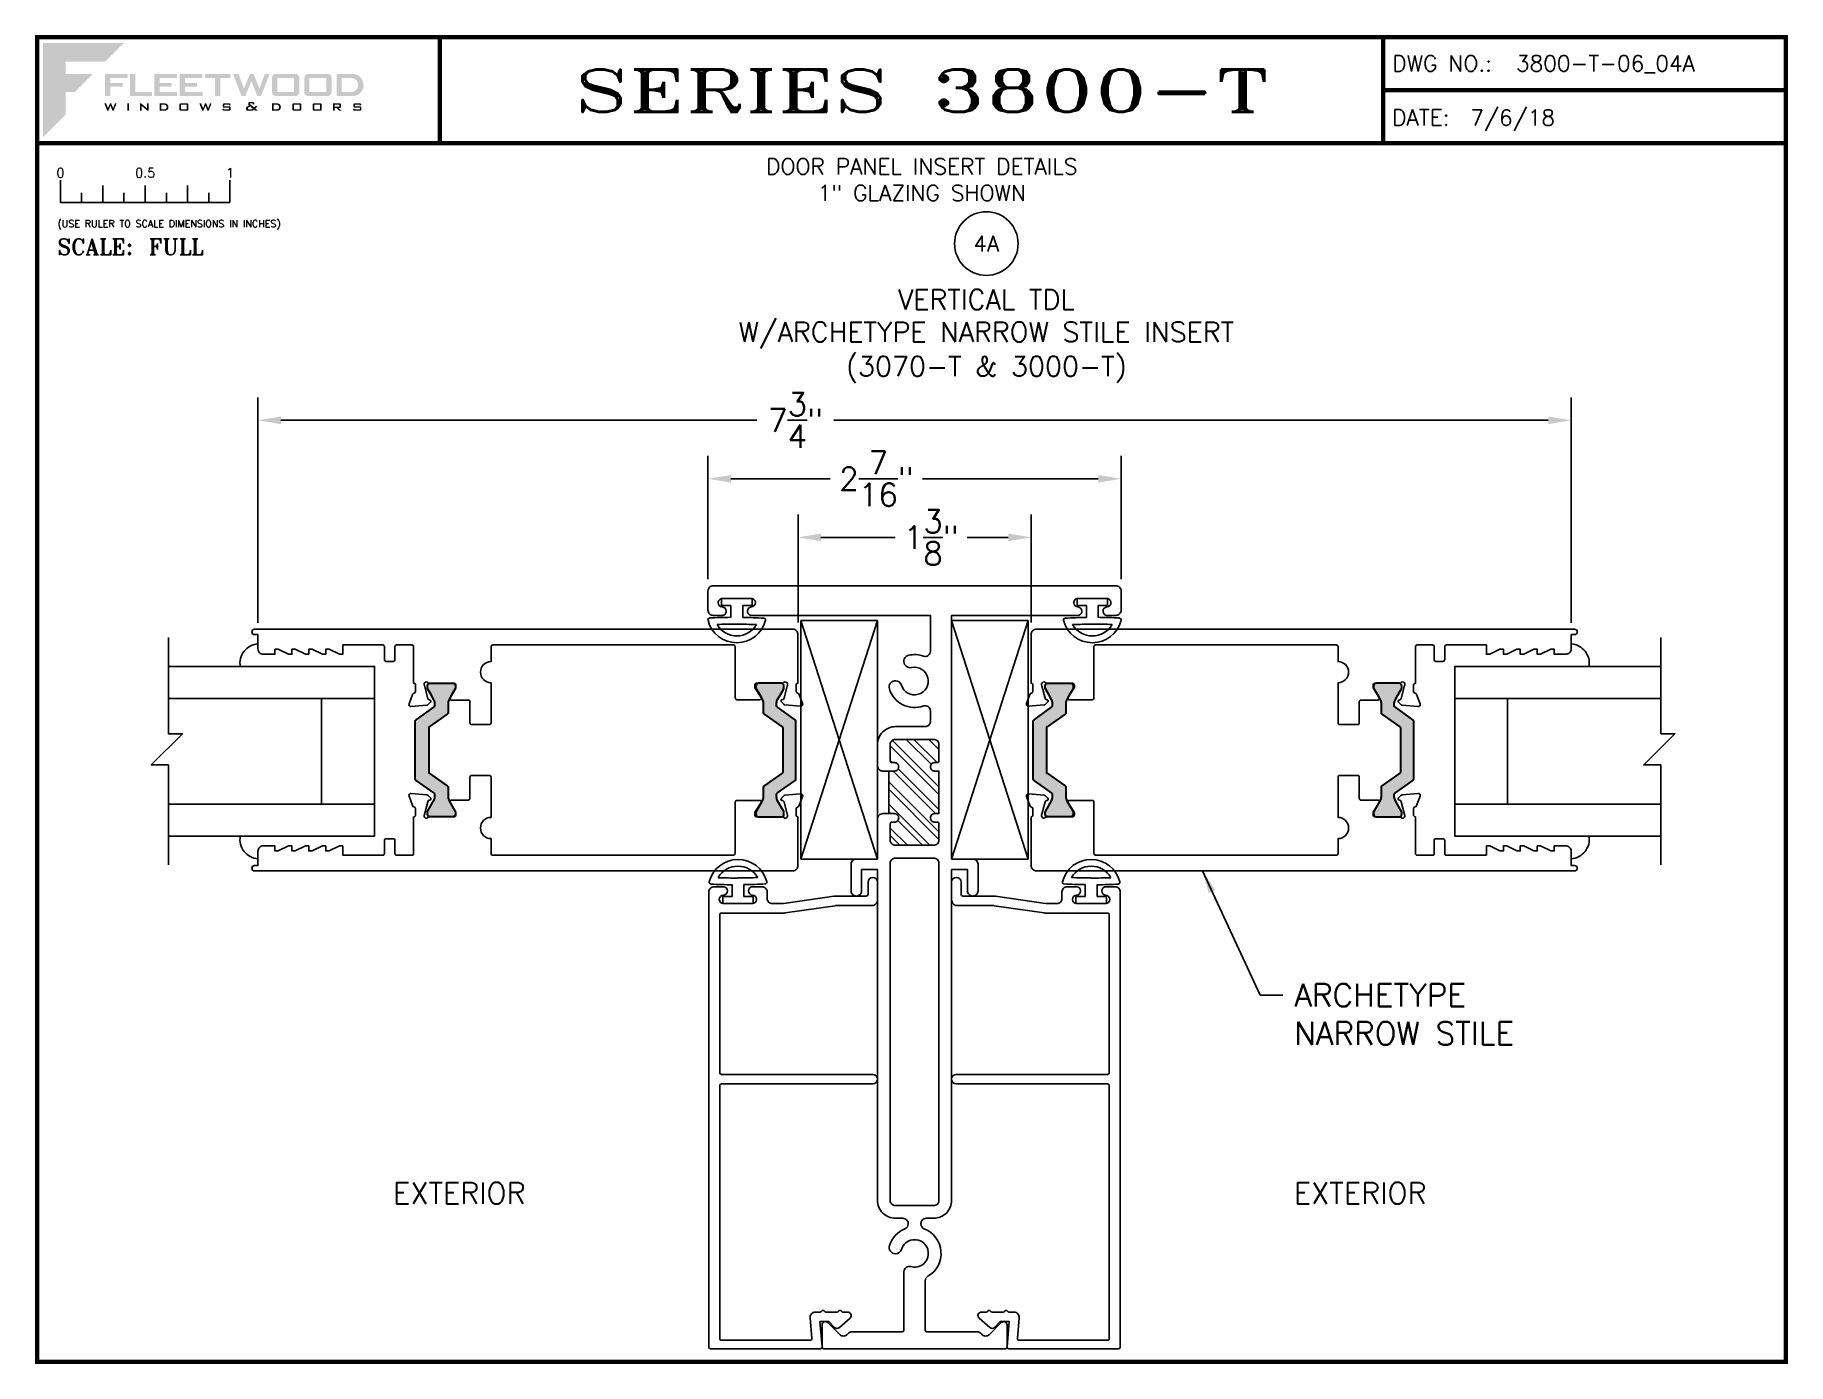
# Paper-space layout 'DETAIL 4A' of a CAD drawing. Extents: x 0.1 to 10.5, y 0.1 to 7.9.
# The model-space entities are those that its viewports show. They can reach past a viewport. Long polylines and large blocks are cut down to what shows.
import ezdxf
from ezdxf.enums import TextEntityAlignment as Align

# ---------------------------------------------------------------- set-up
doc = ezdxf.new("R2010")
doc.units = 0
doc.header["$MEASUREMENT"] = 0
doc.layers.get('0').update_dxf_attribs({"linetype": 'CONTINUOUS'})
doc.layers.get('Defpoints').update_dxf_attribs({"linetype": 'CONTINUOUS'})
for name, color, linetype in [('Ballons', 7, 'CONTINUOUS'), ('DIM', 7, 'CONTINUOUS'), ('FRAME', 1, 'CONTINUOUS'), ('GEOMETRY', 1, 'CONTINUOUS'), ('GLASS', 7, 'CONTINUOUS'), ('MISC.', 7, 'CONTINUOUS'), ('TEXT', 7, 'CONTINUOUS'), ('VENT', 5, 'CONTINUOUS')]:
    doc.layers.add(name, color=color, linetype=linetype)
doc.layers.add('VP', color=40, linetype='CONTINUOUS', plot=False)
doc.layers.get('VP').off()
doc.styles.add('ROMANS', font='romans')
doc.styles.add('ROMANT', font='romant')
doc.styles.add('SIMPLEX-094', font='simplex.shx', dxfattribs={"height": 0.094})
doc.styles.get("Standard").update_dxf_attribs({"font": 'simplex.shx'})
doc.dimstyles.new('FULL SCALE', dxfattribs={"dimscale": 0.75, "dimtxt": 0.18, "dimasz": 0.18, "dimexe": 0.18, "dimexo": 0.09375, "dimgap": 0.09375, "dimtad": 0, "dimtih": 1, "dimtoh": 1, "dimdec": 4, "dimzin": 0, "dimdsep": 46, "dimlunit": 4, "dimtxsty": 'Standard', "dimcen": 0.09, "dimadec": 0, "dimazin": 0, "dimtfac": 1, "dimtdec": 4, "dimtofl": 0, "dimtmove": 0, "dimatfit": 3, "dimfxl": 0, "dimtolj": 1, "dimtzin": 0, "dimarcsym": 0})

# ---------------------------------------------------------------- blocks, each defined once
blk = doc.blocks.new('sectball')
blk.add_circle((0, 0), 0.125)
blk.add_attdef('NO', text='', height=0.062).set_placement((0, 0), align=Align.MIDDLE_CENTER)
for tag, p in [('LINE1', (0, -0.2588)), ('LINE2', (0, -0.3864)), ('LINE3', (0, -0.5214))]:
    blk.add_attdef(tag, text='', height=0.078).set_placement(p, align=Align.CENTER)
blk = doc.blocks.new('*D100')
at = {"layer": 'Defpoints', "color": 0}
for p in [(1.459, 5.647), (1.459, 4.383), (9.204, 4.383)]:
    blk.add_point(p, dxfattribs=at)
at = {"layer": 'DIM', "color": 0, "lineweight": -2}
for p, q in [((1.459, 4.453), (1.459, 5.782)), ((9.204, 4.453), (9.204, 5.782)), ((1.594, 5.647), (4.401, 5.647)), ((9.069, 5.647), (4.856, 5.647))]:
    blk.add_line(p, q, dxfattribs=at)
at = {"layer": 'DIM', "color": 0}
for points in [[(1.594, 5.669), (1.594, 5.624), (1.459, 5.647)], [(9.069, 5.669), (9.069, 5.624), (9.204, 5.647)]]:
    blk.add_solid(points, dxfattribs=at)
at = {"layer": 'DIM', "color": 0, "insert": (4.629, 5.647), "char_height": 0.135, "attachment_point": 5}
blk.add_mtext('\\A1;7{\\H1.000000x;\\S3/4;}"', dxfattribs=at)
blk = doc.blocks.new('*D101')
at = {"layer": 'Defpoints', "color": 0}
for p in [(4.113, 5.302), (4.113, 4.64), (6.55, 4.64)]:
    blk.add_point(p, dxfattribs=at)
at = {"layer": 'DIM', "color": 0, "lineweight": -2}
for p, q in [((4.113, 4.71), (4.113, 5.437)), ((6.55, 4.71), (6.55, 5.437)), ((4.248, 5.302), (4.834, 5.302)), ((6.415, 5.302), (5.379, 5.302))]:
    blk.add_line(p, q, dxfattribs=at)
at = {"layer": 'DIM', "color": 0}
for points in [[(4.248, 5.324), (4.248, 5.279), (4.113, 5.302)], [(6.415, 5.324), (6.415, 5.279), (6.55, 5.302)]]:
    blk.add_solid(points, dxfattribs=at)
at = {"layer": 'DIM', "color": 0, "insert": (5.106, 5.302), "char_height": 0.135, "attachment_point": 5}
blk.add_mtext('\\A1;2{\\H1.000000x;\\S7/16;}"', dxfattribs=at)
blk = doc.blocks.new('*D102')
at = {"layer": 'Defpoints', "color": 0}
for p in [(4.644, 4.956), (4.644, 4.384), (6.019, 4.384)]:
    blk.add_point(p, dxfattribs=at)
at = {"layer": 'DIM', "color": 0, "lineweight": -2}
for p, q in [((4.644, 4.454), (4.644, 5.091)), ((6.019, 4.454), (6.019, 5.091)), ((4.779, 4.956), (5.217, 4.956)), ((5.884, 4.956), (5.641, 4.956))]:
    blk.add_line(p, q, dxfattribs=at)
at = {"layer": 'DIM', "color": 0}
for points in [[(4.779, 4.979), (4.779, 4.934), (4.644, 4.956)], [(5.884, 4.979), (5.884, 4.934), (6.019, 4.956)]]:
    blk.add_solid(points, dxfattribs=at)
at = {"layer": 'DIM', "color": 0, "insert": (5.429, 4.956), "char_height": 0.135, "attachment_point": 5}
blk.add_mtext('\\A1;1{\\H1.000000x;\\S3/8;}"', dxfattribs=at)
blk = doc.blocks.new('Fleetwood_Logo_6-10-15')
h = blk.add_hatch(color=154)
h.dxf.hatch_style = 1
h.paths.add_polyline_path([(0.2526, -0.0017), (0.0019, -0.0017), (0.0019, -0.2942), (0.0725, -0.2236), (0.0725, -0.1535), (0.1007, -0.1535), (0.1567, -0.0976), (0.0725, -0.0976), (0.0725, -0.0596), (0.1946, -0.0596)])
h = blk.add_hatch(color=251)
h.dxf.hatch_style = 1
h.paths.add_polyline_path([(0.2487, -0.1256), (0.2112, -0.1256), (0.2112, -0.1102), (0.2647, -0.1102), (0.2647, -0.0976), (0.1946, -0.0976), (0.1946, -0.1667), (0.2112, -0.1667), (0.2112, -0.1377), (0.2487, -0.1377)])
h = blk.add_hatch(color=251)
h.dxf.hatch_style = 1
h.paths.add_polyline_path([(0.2886, -0.0976), (0.272, -0.0976), (0.272, -0.1667), (0.3401, -0.1667), (0.3401, -0.1535), (0.2886, -0.1535)])
h = blk.add_hatch(color=251)
h.dxf.hatch_style = 1
h.paths.add_polyline_path([(0.4175, -0.0976), (0.3474, -0.0976), (0.3474, -0.1667), (0.4185, -0.1667), (0.4185, -0.1534), (0.364, -0.1534), (0.364, -0.1377), (0.4015, -0.1377), (0.4015, -0.1256), (0.364, -0.1256), (0.364, -0.1102), (0.4175, -0.1102)])
h = blk.add_hatch(color=251)
h.dxf.hatch_style = 1
h.paths.add_polyline_path([(0.4965, -0.0976), (0.4264, -0.0976), (0.4264, -0.1667), (0.4975, -0.1667), (0.4975, -0.1534), (0.443, -0.1534), (0.443, -0.1377), (0.4804, -0.1377), (0.4804, -0.1256), (0.443, -0.1256), (0.443, -0.1102), (0.4965, -0.1102)])
h = blk.add_hatch(color=251)
h.dxf.hatch_style = 1
h.paths.add_polyline_path([(0.5842, -0.0976), (0.5054, -0.0976), (0.5054, -0.1102), (0.5365, -0.1102), (0.5365, -0.1667), (0.5531, -0.1667), (0.5531, -0.1102), (0.5842, -0.1102)])
h = blk.add_hatch(color=251)
h.dxf.hatch_style = 1
h.paths.add_polyline_path([(0.6089, -0.0976), (0.5921, -0.0976), (0.6188, -0.1667), (0.63, -0.1667), (0.6489, -0.1192), (0.6679, -0.1667), (0.6789, -0.1667), (0.7056, -0.0976), (0.6908, -0.0976), (0.6742, -0.1433), (0.6558, -0.0976), (0.6446, -0.0976), (0.6261, -0.1433)])
h = blk.add_hatch(color=251)
h.dxf.hatch_style = 1
h.paths.add_polyline_path([(0.7853, -0.0976), (0.726, -0.0976, 0.414214), (0.7133, -0.1102), (0.7133, -0.154, 0.414214), (0.726, -0.1667), (0.7853, -0.1667, 0.414214), (0.798, -0.154), (0.798, -0.1102, 0.414214)])
h.paths.add_polyline_path([(0.7819, -0.1102), (0.7819, -0.154), (0.7294, -0.154), (0.7294, -0.1102)], flags=16)
h = blk.add_hatch(color=251)
h.dxf.hatch_style = 1
h.paths.add_polyline_path([(0.8856, -0.0976), (0.8262, -0.0976, 0.414214), (0.8136, -0.1102), (0.8136, -0.154, 0.414214), (0.8262, -0.1667), (0.8856, -0.1667, 0.414214), (0.8982, -0.154), (0.8982, -0.1102, 0.414214)])
h.paths.add_polyline_path([(0.8822, -0.1102), (0.8822, -0.154), (0.8296, -0.154), (0.8296, -0.1102)], flags=16)
h = blk.add_hatch(color=251)
h.dxf.hatch_style = 1
h.paths.add_polyline_path([(0.9632, -0.0976), (0.914, -0.0976), (0.914, -0.1667), (0.9632, -0.1667, 1)])
h.paths.add_polyline_path([(0.9301, -0.1102), (0.9593, -0.1102, -1), (0.9593, -0.154), (0.9301, -0.154)], flags=16)
h = blk.add_hatch(color=7)
h.dxf.hatch_style = 1
h.paths.add_polyline_path([(0.2301, -0.1891), (0.2251, -0.1891), (0.2196, -0.2043), (0.2134, -0.1891), (0.2097, -0.1891), (0.2035, -0.2043), (0.1978, -0.1891), (0.1922, -0.1891), (0.2011, -0.2121), (0.2048, -0.2121), (0.2112, -0.1963), (0.2175, -0.2121), (0.2212, -0.2121)])
h = blk.add_hatch(color=7)
h.dxf.hatch_style = 1
h.paths.add_polyline_path([(0.2691, -0.1891), (0.2637, -0.1891), (0.2637, -0.2118), (0.2637, -0.2121), (0.2691, -0.2121)])
h = blk.add_hatch(color=7)
h.dxf.hatch_style = 1
h.paths.add_polyline_path([(0.3077, -0.1964), (0.3259, -0.2121), (0.3298, -0.2121), (0.3298, -0.1891), (0.325, -0.1891), (0.325, -0.2047), (0.3067, -0.1891), (0.3029, -0.1891), (0.3029, -0.2121), (0.3077, -0.2121)])
h = blk.add_hatch(color=7)
h.dxf.hatch_style = 1
h.paths.add_polyline_path([(0.3801, -0.1891), (0.3637, -0.1891), (0.3637, -0.2121), (0.3801, -0.2121, 1)])
h.paths.add_polyline_path([(0.3691, -0.2079), (0.3691, -0.1933), (0.3788, -0.1933, -1), (0.3788, -0.2079)], flags=16)
h = blk.add_hatch(color=7)
h.dxf.hatch_style = 1
h.paths.add_polyline_path([(0.4537, -0.2079), (0.4537, -0.1933, 0.414214), (0.4495, -0.1891), (0.4297, -0.1891, 0.414214), (0.4255, -0.1933), (0.4255, -0.2079, 0.414214), (0.4297, -0.2121), (0.4495, -0.2121, 0.414214)])
h.paths.add_polyline_path([(0.4308, -0.2079), (0.4308, -0.1933), (0.4484, -0.1933), (0.4484, -0.2079)], flags=16)
h = blk.add_hatch(color=7)
h.dxf.hatch_style = 1
h.paths.add_polyline_path([(0.5253, -0.1891), (0.5203, -0.1891), (0.5148, -0.2043), (0.5087, -0.1891), (0.5049, -0.1891), (0.4988, -0.2043), (0.493, -0.1891), (0.4874, -0.1891), (0.4963, -0.2121), (0.5001, -0.2121), (0.5064, -0.1963), (0.5127, -0.2121), (0.5164, -0.2121)])
h = blk.add_hatch(color=7)
h.dxf.hatch_style = 1
h.paths.add_polyline_path([(0.5801, -0.1891), (0.5643, -0.1891, 0.414214), (0.56, -0.1933), (0.56, -0.1981, 0.414214), (0.5643, -0.2024), (0.58, -0.2024), (0.58, -0.2078), (0.5637, -0.2078), (0.5637, -0.2052), (0.5591, -0.2062), (0.5591, -0.2078, 0.414214), (0.5634, -0.2121), (0.5805, -0.2121, 0.414214), (0.5848, -0.2078), (0.5848, -0.2024, 0.414214), (0.5805, -0.1982), (0.5648, -0.1982), (0.5648, -0.193), (0.5798, -0.193), (0.5798, -0.1958), (0.5843, -0.1948), (0.5843, -0.1933, 0.414214)])
h = blk.add_hatch(color=7)
h.dxf.hatch_style = 1
h.paths.add_polyline_path([(0.645, -0.1913, -0.222262), (0.6447, -0.1906), (0.6447, -0.1892), (0.6535, -0.1892), (0.6535, -0.193), (0.6587, -0.1918), (0.6587, -0.189, 0.414214), (0.6544, -0.1847), (0.6437, -0.1847, 0.414214), (0.6394, -0.189), (0.6394, -0.1922, 0.222262), (0.6407, -0.1948), (0.6415, -0.1955), (0.6345, -0.1998, 0.260684), (0.6329, -0.2027), (0.6329, -0.2078, 0.414214), (0.6372, -0.2121), (0.6514, -0.2121, 0.17577), (0.6536, -0.2113), (0.657, -0.2085), (0.6614, -0.2121), (0.6699, -0.2121), (0.6613, -0.2049), (0.6676, -0.1997), (0.6637, -0.1964), (0.6574, -0.2017)])
h.paths.add_polyline_path([(0.6532, -0.2052), (0.6509, -0.2072, -0.17577), (0.6502, -0.2074), (0.6382, -0.2074), (0.6382, -0.2033, -0.260684), (0.6387, -0.2025), (0.6451, -0.1985)], flags=16)
h = blk.add_hatch(color=7)
h.dxf.hatch_style = 1
h.paths.add_polyline_path([(0.7294, -0.1891), (0.713, -0.1891), (0.713, -0.2121), (0.7294, -0.2121, 1)])
h.paths.add_polyline_path([(0.7184, -0.2079), (0.7184, -0.1933), (0.7281, -0.1933, -1), (0.7281, -0.2079)], flags=16)
h = blk.add_hatch(color=7)
h.dxf.hatch_style = 1
h.paths.add_polyline_path([(0.8045, -0.2079), (0.8045, -0.1933, 0.414214), (0.8003, -0.1891), (0.7805, -0.1891, 0.414214), (0.7763, -0.1933), (0.7763, -0.2079, 0.414214), (0.7805, -0.2121), (0.8003, -0.2121, 0.414214)])
h.paths.add_polyline_path([(0.7816, -0.2079), (0.7816, -0.1933), (0.7992, -0.1933), (0.7992, -0.2079)], flags=16)
h = blk.add_hatch(color=7)
h.dxf.hatch_style = 1
h.paths.add_polyline_path([(0.8678, -0.2079), (0.8678, -0.1933, 0.414214), (0.8636, -0.1891), (0.8438, -0.1891, 0.414214), (0.8396, -0.1933), (0.8396, -0.2079, 0.414214), (0.8438, -0.2121), (0.8636, -0.2121, 0.414214)])
h.paths.add_polyline_path([(0.8449, -0.2079), (0.8449, -0.1933), (0.8624, -0.1933), (0.8624, -0.2079)], flags=16)
h = blk.add_hatch(color=7)
h.dxf.hatch_style = 1
h.paths.add_polyline_path([(0.9277, -0.1993), (0.9277, -0.1933, 0.414214), (0.9235, -0.1891), (0.9028, -0.1891), (0.9028, -0.2121), (0.9082, -0.2121), (0.9082, -0.2035), (0.9131, -0.2035), (0.9224, -0.2121), (0.9303, -0.2121), (0.9197, -0.2035), (0.9235, -0.2035, 0.414214)])
h.paths.add_polyline_path([(0.9082, -0.1993), (0.9082, -0.1933), (0.9214, -0.1933, -0.414214), (0.9224, -0.1943), (0.9224, -0.1983, -0.414214), (0.9214, -0.1993)], flags=16)
h = blk.add_hatch(color=7)
h.dxf.hatch_style = 1
h.paths.add_polyline_path([(0.9867, -0.1982), (0.971, -0.1982), (0.971, -0.193), (0.9859, -0.193), (0.9859, -0.1958), (0.9905, -0.1948), (0.9905, -0.1933, 0.414214), (0.9863, -0.1891), (0.9705, -0.1891, 0.414214), (0.9662, -0.1933), (0.9662, -0.1981, 0.414214), (0.9705, -0.2024), (0.9862, -0.2024), (0.9862, -0.2078), (0.9699, -0.2078), (0.9699, -0.2052), (0.9653, -0.2062), (0.9653, -0.2078, 0.414214), (0.9696, -0.2121), (0.9867, -0.2121, 0.414214), (0.991, -0.2078), (0.991, -0.2024, 0.414214)])
blk = doc.blocks.new('A-SIZE_L')
for p, q in [((8.095, 7.907), (8.095, 7.282)), ((8.095, 7.594), (10.47, 7.594)), ((0.157, 7.282), (10.47, 7.282))]:
    blk.add_line(p, q)
at = {"const_width": 0.025}
for points in [[(0.157, 7.907), (10.47, 7.907), (10.47, 0.093), (0.157, 0.093), (0.157, 7.907)], [(2.532, 7.907), (2.532, 7.282)], [(8.095, 7.907), (8.095, 7.282)], [(8.095, 7.594), (10.47, 7.594)], [(0.157, 7.282), (10.47, 7.282)]]:
    blk.add_lwpolyline(points, dxfattribs=at)
at = {"xscale": 1.898091133004928, "yscale": 1.898091133004928, "zscale": 1.898091133004928}
blk.add_blockref('Fleetwood_Logo_6-10-15', (0.188, 7.875), dxfattribs=at)
for s, style, p in [('DWG NO.:', 'SIMPLEX-094', (8.149, 7.705)), ('DATE:', 'SIMPLEX-094', (8.148, 7.385)), ('SCALE:', 'ROMANT', (0.276, 6.623))]:
    blk.add_text(s, height=0.094, dxfattribs=dict(style=style)).set_placement(p)
for tag, p, style in [('DWG_NO', (8.878, 7.705), 'SIMPLEX-094'), ('DATE', (8.609, 7.385), 'SIMPLEX-094'), ('SCALE', (0.814, 6.623), 'ROMANT')]:
    blk.add_attdef(tag, p, '', height=0.094, dxfattribs=dict(style=style))
for tag, height, style, width, p, p2 in [('DWG_NO', 0.094, 'SIMPLEX-094', 2.60233, (8.876, 7.704), (10.367, 7.704)), ('PRODUCT', 0.25, 'ROMANT', 2.260212, (3.282, 7.465), (7.345, 7.465))]:
    blk.add_attdef(tag, text='', height=height, dxfattribs=dict(style=style, width=width)).set_placement(p, p2, align=Align.FIT)
blk = doc.blocks.new('Full')
for p, q in [((0.137, -0.219), (0.137, -0.35)), ((0.262, -0.294), (0.262, -0.35)), ((0.387, -0.249), (0.387, -0.35)), ((0.512, -0.294), (0.512, -0.35)), ((0.637, -0.249), (0.637, -0.35)), ((0.762, -0.294), (0.762, -0.35)), ((0.887, -0.249), (0.887, -0.35)), ((1.012, -0.294), (1.012, -0.35)), ((1.137, -0.219), (1.137, -0.35)), ((0.137, -0.35), (1.137, -0.35))]:
    blk.add_line(p, q)
for s, p in [('0', (0.137, -0.219)), ('0.5', (0.637, -0.219)), ('1', (1.137, -0.219))]:
    blk.add_text(s, height=0.055).set_placement(p, align=Align.BOTTOM_CENTER)
at = {"style": 'ROMANS'}
blk.add_text('(USE RULER TO SCALE DIMENSIONS IN INCHES)', height=0.04115, dxfattribs=at).set_placement((0.12, -0.495))
blk = doc.blocks.new('3773-Lead Stile')
h = blk.add_hatch(color=7)
h.dxf.hatch_style = 1
h.paths.add_polyline_path([(0.148, 0.131, -0.244698), (0.152, 0.137), (0.258, 0.211, 0.244698), (0.263, 0.221), (0.263, 0.276, -0.131652), (0.269, 0.299), (0.282, 0.323), (0.305, 0.362, 0.131652), (0.306, 0.366), (0.306, 0.378, 0.414214), (0.29, 0.394), (0.156, 0.394, 0.414214), (0.141, 0.378), (0.141, 0.366, 0.131652), (0.142, 0.362), (0.164, 0.323), (0.178, 0.299, -0.131652), (0.184, 0.276), (0.184, 0.262, -0.244698), (0.179, 0.252), (0.075, 0.179, 0.244698), (0.07, 0.17), (0.07, -0.17, 0.244698), (0.075, -0.179), (0.179, -0.252, -0.103471), (0.182, -0.256, -0.13774), (0.184, -0.262), (0.184, -0.276, -0.131652), (0.178, -0.299), (0.142, -0.362, 0.131652), (0.141, -0.366), (0.141, -0.378, 0.414214), (0.156, -0.394), (0.29, -0.394, 0.414214), (0.306, -0.378), (0.306, -0.366, 0.137872), (0.305, -0.361), (0.305, -0.361), (0.269, -0.299, -0.131652), (0.263, -0.276), (0.263, -0.221, 0.244698), (0.258, -0.211), (0.152, -0.137, -0.244698), (0.148, -0.131)])
h = blk.add_hatch(color=7)
h.dxf.hatch_style = 1
h.paths.add_polyline_path([(2.315, 0.17, 0.244698), (2.31, 0.179), (2.206, 0.252, -0.244698), (2.2, 0.262), (2.2, 0.276, -0.131652), (2.207, 0.299), (2.22, 0.323), (2.243, 0.362, 0.131652), (2.244, 0.366), (2.244, 0.378, 0.414214), (2.228, 0.394), (2.094, 0.394, 0.414214), (2.078, 0.378), (2.078, 0.366, 0.131652), (2.08, 0.362), (2.102, 0.323), (2.115, 0.299, -0.131652), (2.122, 0.276), (2.122, 0.221, 0.244698), (2.127, 0.211), (2.233, 0.137, -0.244698), (2.236, 0.131), (2.236, -0.131, -0.244698), (2.233, -0.137), (2.127, -0.211, 0.244698), (2.122, -0.221), (2.122, -0.276, -0.131652), (2.115, -0.299), (2.08, -0.362, 0.131652), (2.078, -0.366), (2.078, -0.378, 0.414214), (2.094, -0.394), (2.228, -0.394, 0.414214), (2.244, -0.378), (2.244, -0.366, 0.131652), (2.243, -0.362), (2.207, -0.299, -0.131652), (2.2, -0.276), (2.2, -0.262, -0.13774), (2.202, -0.256, -0.103471), (2.206, -0.252), (2.31, -0.179, 0.244698), (2.315, -0.17)])
for points in [[(2.367, 0.62), (2.425, 0.62), (2.335, 0.62, 0.414214), (2.325, 0.61), (2.325, 0.394, 0.414214), (2.313, 0.382), (2.313, 0.346, 0.359508), (2.323, 0.335, -0.263725), (2.331, 0.327), (2.352, 0.272, -0.548619), (2.339, 0.256), (2.246, 0.264, -0.176327), (2.239, 0.268), (2.225, 0.282, -0.57735), (2.228, 0.295), (2.233, 0.296, 0.267949), (2.241, 0.305), (2.261, 0.38, 0.065543), (2.262, 0.383), (2.262, 0.39, 0.6885), (2.241, 0.398, -0.213422), (2.232, 0.394), (2.086, 0.394, 0.414214), (2.075, 0.382), (2.075, 0.373, 0.137872), (2.076, 0.367), (2.11, 0.307, -0.585524), (2.103, 0.295), (2.003, 0.295, 0.414214), (1.993, 0.285), (1.993, 0.16, -0.414214), (1.983, 0.15), (1.878, 0.15, -0.414214), (1.868, 0.16), (1.868, 0.397, 1), (1.868, 0.522), (1.868, 0.61, 0.414214), (1.858, 0.62), (0.438, 0.62, 0.406968), (0.428, 0.609), (0.428, 0.307, -0.414214), (0.418, 0.297), (0.282, 0.297, -0.585524), (0.276, 0.309), (0.312, 0.367, 0.137872), (0.313, 0.374), (0.313, 0.382, 0.414214), (0.302, 0.394), (0.149, 0.394, -0.213422), (0.141, 0.398, 0.6885), (0.12, 0.39), (0.12, 0.381, 0.065543), (0.121, 0.378), (0.14, 0.306, 0.267949), (0.148, 0.298), (0.153, 0.297, -0.57735), (0.156, 0.284), (0.142, 0.27, -0.176327), (0.135, 0.266), (0.043, 0.258, -0.548619), (0.031, 0.274), (0.031, 0.274), (0.051, 0.328, -0.263725), (0.06, 0.336, 0.359508), (0.069, 0.347), (0.069, 0.382, 0.414214), (0.058, 0.394), (0.058, 0.681, -0.414214), (0.089, 0.713), (3.263, 0.713, -1), (3.263, 0.681), (3.243, 0.681), (3.243, 0.596, -0.414214), (3.212, 0.565), (3.143, 0.565), (3.143, 0.595), (3.123, 0.595), (3.063, 0.565), (3.043, 0.565), (3.043, 0.595), (3.023, 0.595), (2.963, 0.565), (2.943, 0.565), (2.943, 0.595), (2.923, 0.595), (2.863, 0.565), (2.843, 0.565), (2.843, 0.595), (2.823, 0.595), (2.763, 0.565), (2.743, 0.565), (2.743, 0.62), (2.507, 0.62, 0.414214), (2.497, 0.61), (2.497, 0.533, -0.414214), (2.487, 0.523), (2.445, 0.523, -0.414214), (2.435, 0.533), (2.435, 0.61, 0.414214), (2.425, 0.62)], [(2.367, -0.62), (2.425, -0.62), (2.335, -0.62, -0.414214), (2.325, -0.61), (2.325, -0.394, -0.414214), (2.313, -0.382), (2.313, -0.346, -0.359508), (2.323, -0.335, 0.263725), (2.331, -0.327), (2.352, -0.272, 0.548619), (2.339, -0.256), (2.246, -0.264, 0.176327), (2.239, -0.268), (2.225, -0.282, 0.57735), (2.228, -0.295), (2.233, -0.296, -0.267949), (2.241, -0.305), (2.261, -0.38, -0.065543), (2.262, -0.383), (2.262, -0.39, -0.6885), (2.241, -0.398, 0.213422), (2.232, -0.394), (2.086, -0.394, -0.414214), (2.075, -0.382), (2.075, -0.373, -0.137872), (2.076, -0.367), (2.11, -0.307, 0.585524), (2.103, -0.295), (2.003, -0.295, -0.414214), (1.993, -0.285), (1.993, -0.16, 0.414214), (1.983, -0.15), (1.878, -0.15, 0.414214), (1.868, -0.16), (1.868, -0.397, -1), (1.868, -0.522), (1.868, -0.61, -0.414214), (1.858, -0.62), (0.438, -0.62, -0.406968), (0.428, -0.609), (0.428, -0.307, 0.414214), (0.418, -0.297), (0.282, -0.297, 0.585524), (0.276, -0.309), (0.312, -0.367, -0.137872), (0.313, -0.374), (0.313, -0.382, -0.414214), (0.302, -0.394), (0.149, -0.394, 0.213422), (0.141, -0.398, -0.6885), (0.12, -0.39), (0.12, -0.381, -0.065543), (0.121, -0.378), (0.14, -0.306, -0.267949), (0.148, -0.298), (0.153, -0.297, 0.57735), (0.156, -0.284), (0.142, -0.27, 0.176327), (0.135, -0.266), (0.043, -0.258, 0.548619), (0.031, -0.274), (0.031, -0.274), (0.051, -0.328, 0.263725), (0.06, -0.336, -0.359508), (0.069, -0.347), (0.069, -0.382, -0.414214), (0.058, -0.394), (0.058, -0.681, 0.414214), (0.089, -0.713), (3.263, -0.713, 1), (3.263, -0.681), (3.243, -0.681), (3.243, -0.596, 0.414214), (3.212, -0.565), (3.143, -0.565), (3.143, -0.595), (3.123, -0.595), (3.063, -0.565), (3.043, -0.565), (3.043, -0.595), (3.023, -0.595), (2.963, -0.565), (2.943, -0.565), (2.943, -0.595), (2.923, -0.595), (2.863, -0.565), (2.843, -0.565), (2.843, -0.595), (2.823, -0.595), (2.763, -0.565), (2.743, -0.565), (2.743, -0.62), (2.507, -0.62, -0.414214), (2.497, -0.61), (2.497, -0.533, 0.414214), (2.487, -0.523), (2.445, -0.523, 0.414214), (2.435, -0.533), (2.435, -0.61, -0.414214), (2.425, -0.62)]]:
    blk.add_lwpolyline(points, format="xyb")
at = {"color": 7, "lineweight": 30}
for points in [[(0.148, 0.131), (0.148, -0.131, 0.244698), (0.152, -0.137), (0.258, -0.211, -0.244698), (0.263, -0.221), (0.263, -0.276, 0.131652), (0.269, -0.299), (0.305, -0.362, -0.131652), (0.306, -0.366), (0.306, -0.378, -0.414214), (0.29, -0.394), (0.156, -0.394, -0.414214), (0.141, -0.378), (0.141, -0.366, -0.131652), (0.142, -0.362), (0.178, -0.299, 0.131652), (0.184, -0.276), (0.184, -0.262, 0.13774), (0.182, -0.256, 0.103471), (0.179, -0.252), (0.075, -0.179, -0.244698), (0.07, -0.17), (0.07, 0.17, -0.244698), (0.075, 0.179), (0.179, 0.252, 0.244698), (0.184, 0.262), (0.184, 0.276, 0.131652), (0.178, 0.299), (0.164, 0.323), (0.142, 0.362, -0.131652), (0.141, 0.366), (0.141, 0.378, -0.414214), (0.156, 0.394), (0.29, 0.394, -0.414214), (0.306, 0.378), (0.306, 0.366, -0.131652), (0.305, 0.362), (0.282, 0.323), (0.269, 0.299, 0.131652), (0.263, 0.276), (0.263, 0.221, -0.244698), (0.258, 0.211), (0.152, 0.137, 0.244698)], [(2.236, 0.131), (2.236, -0.131, -0.244698), (2.233, -0.137), (2.127, -0.211, 0.244698), (2.122, -0.221), (2.122, -0.276, -0.131652), (2.115, -0.299), (2.08, -0.362, 0.131652), (2.078, -0.366), (2.078, -0.378, 0.414214), (2.094, -0.394), (2.228, -0.394, 0.414214), (2.244, -0.378), (2.244, -0.366, 0.131652), (2.243, -0.362), (2.207, -0.299, -0.131652), (2.2, -0.276), (2.2, -0.262, -0.13774), (2.202, -0.256, -0.103471), (2.206, -0.252), (2.31, -0.179, 0.244698), (2.315, -0.17), (2.315, 0.17, 0.244698), (2.31, 0.179), (2.206, 0.252, -0.244698), (2.2, 0.262), (2.2, 0.276, -0.131652), (2.207, 0.299), (2.22, 0.323), (2.243, 0.362, 0.131652), (2.244, 0.366), (2.244, 0.378, 0.414214), (2.228, 0.394), (2.094, 0.394, 0.414214), (2.078, 0.378), (2.078, 0.366, 0.131652), (2.08, 0.362), (2.102, 0.323), (2.115, 0.299, -0.131652), (2.122, 0.276), (2.122, 0.221, 0.244698), (2.127, 0.211), (2.233, 0.137, -0.244698)]]:
    blk.add_lwpolyline(points, format="xyb", close=True, dxfattribs=at)
blk = doc.blocks.new('25031')
at = {"layer": 'GEOMETRY', "color": 5}
for p, q in [((-0.035, 0.112), (-0.035, 0.042)), ((0.035, 0.042), (0.035, 0.112)), ((-0.035, 0.042), (-0.09, 0.042)), ((-0.09, 0.042), (-0.09, 0)), ((-0.09, 0), (0.09, 0)), ((0.09, 0.042), (0.035, 0.042)), ((0.09, 0), (0.09, 0.042))]:
    blk.add_line(p, q, dxfattribs=at)
for centre, radius, start, end in [((0, 0.086), 0.175, 14.1622, 165.8685), ((0, 0.086), 0.135, 30.4808, 149.5259), ((-0.16, 0.126), 0.01, 165.8685, 267.1063), ((0, 3.29), 3.179, 267.1063, 269.3654), ((0, 3.29), 3.139, 267.8759, 269.9963), ((0.005, 3.056), 2.904, 269.9005, 272.1922), ((0.005, 3.056), 2.944, 270.5829, 273.0223), ((0.16, 0.126), 0.01, 273.0223, 14.1622)]:
    blk.add_arc(centre, radius, start, end, dxfattribs=at)

msp = doc.modelspace()

# ---------------------------------------------------------------- hatches: boundary and pattern name
h = msp.add_hatch()
h.set_pattern_fill('ANSI32', color=256, scale=0.25, angle=90, style=0)
h.set_pattern_definition([(135, (-1.16919, -13.25056), (-0.06629126, -0.06629126), []), (135, (-1.16919, -13.20637), (-0.06629126, -0.06629126), [])])
h.paths.add_polyline_path([(17.584, -4.805), (17.584, -4.554), (17.559, -4.554, -1), (17.559, -4.504), (17.574, -4.504, 0.414214), (17.584, -4.494), (17.584, -4.398, 0.414214), (17.553, -4.367), (17.328, -4.367, 0.414214), (17.297, -4.398), (17.297, -4.494, 0.414214), (17.307, -4.504), (17.322, -4.504, -1), (17.322, -4.554), (17.288, -4.554), (17.288, -4.805), (17.322, -4.805, -1), (17.322, -4.855), (17.307, -4.855, 0.414214), (17.297, -4.865), (17.297, -4.961, 0.414214), (17.328, -4.992), (17.553, -4.992, 0.414214), (17.584, -4.961), (17.584, -4.865, 0.414214), (17.574, -4.855), (17.559, -4.855, -1), (17.559, -4.805)])

# ---------------------------------------------------------------- linework, layer by layer
at = {"color": 7}
for p, q in [((13.04, -4.125), (14.256, -4.125)), ((13.943, -4.125), (13.943, -4.437)), ((21.842, -4.125), (20.626, -4.125)), ((20.938, -4.125), (20.938, -4.437)), ((13.943, -4.75), (13.943, -4.437)), ((20.938, -4.75), (20.938, -4.437)), ((13.04, -4.75), (14.256, -4.75)), ((21.842, -4.75), (20.626, -4.75))]:
    msp.add_line(p, q, dxfattribs=at)
for points in [[(13.04, -3.937), (14.256, -3.937), (14.256, -4.437), (14.256, -4.937), (13.04, -4.937)], [(21.842, -3.937), (20.626, -3.937), (20.626, -4.437), (20.626, -4.937), (21.842, -4.937)]]:
    msp.add_lwpolyline(points, dxfattribs=at)
for centre, start, end in [((13.578, -3.919), 94.6227, 189.241), ((21.304, -3.919), 350.759, 85.3773), ((13.578, -4.956), 170.759, 265.3773), ((21.304, -4.956), 274.6227, 9.241)]:
    msp.add_arc(centre, 0.116, start, end)
at = {"layer": 'FRAME'}
for points in [[(18.628, -3.636, 0.414214), (18.659, -3.605), (18.659, -3.492, 0.414214), (18.628, -3.461), (17.441, -3.461), (16.253, -3.461, 0.414214), (16.222, -3.492), (16.222, -3.605, 0.414214), (16.253, -3.636), (16.305, -3.636, 0.414214), (16.33, -3.611, 0.399638), (16.306, -3.586, -0.399638), (16.282, -3.561), (16.282, -3.561, -0.414214), (16.307, -3.536), (16.477, -3.536, -0.414214), (16.502, -3.561), (16.502, -3.561, -0.399638), (16.478, -3.586, 0.399638), (16.455, -3.611, 0.414214), (16.48, -3.636), (16.531, -3.636), (17.534, -3.636), (17.534, -3.847, -0.517938), (17.493, -3.876, 0.142368), (17.406, -3.871, 0.510157), (17.382, -3.926), (17.383, -3.927, 0.323599), (17.423, -3.944, -2.284894), (17.363, -4.047, 0.323599), (17.329, -4.021), (17.328, -4.021, 0.510157), (17.292, -4.069, 0.42659), (17.493, -4.17, -0.517938), (17.534, -4.199), (17.534, -4.261, -0.414214), (17.503, -4.292), (17.328, -4.292, 0.414214), (17.222, -4.398), (17.222, -4.523, 0.414214), (17.253, -4.554), (17.322, -4.554, 0.414214), (17.347, -4.529, 0.414214), (17.322, -4.504), (17.307, -4.504, -0.414214), (17.297, -4.494), (17.297, -4.398, -0.414214), (17.328, -4.367), (17.553, -4.367, -0.414214), (17.584, -4.398), (17.584, -4.494, -0.414214), (17.574, -4.504), (17.559, -4.504, 0.414214), (17.534, -4.529, 0.414214), (17.559, -4.554), (17.574, -4.554), (17.584, -4.554), (17.584, -4.805), (17.574, -4.805), (17.559, -4.805, 0.414214), (17.534, -4.83, 0.414214), (17.559, -4.855), (17.574, -4.855, -0.414214), (17.584, -4.865), (17.584, -4.961, -0.414214), (17.553, -4.992), (17.328, -4.992, -0.414214), (17.297, -4.961), (17.297, -4.865, -0.414214), (17.307, -4.855), (17.322, -4.855, 0.414214), (17.347, -4.83, 0.414214), (17.322, -4.805), (17.253, -4.805, 0.414214), (17.222, -4.836), (17.222, -5.063, -0.414214), (17.212, -5.073), (17.097, -5.073, 0.414214), (17.066, -5.104), (17.066, -5.26, 0.414214), (17.097, -5.291, 0.414214), (17.128, -5.26), (17.128, -5.135), (17.222, -5.135), (17.222, -7.086, 0.414214), (17.328, -7.192), (17.372, -7.192, -0.414214), (17.403, -7.223), (17.403, -7.225, -0.308174), (17.384, -7.254, 0.227368), (17.292, -7.353, 0.502305), (17.328, -7.401, 0.326072), (17.363, -7.375, -2.386509), (17.418, -7.477, 0.500407), (17.378, -7.507), (17.378, -7.851, -0.414214), (17.368, -7.861), (17.071, -7.861, 0.237131), (17.046, -7.874, -0.457629), (16.999, -7.877), (16.929, -7.807, 0.668179), (16.895, -7.821), (16.895, -7.951, 0.414214), (16.905, -7.961), (17.441, -7.961), (17.976, -7.961, 0.414214), (17.986, -7.951), (17.986, -7.821, 0.668179), (17.952, -7.807), (17.882, -7.877, -0.457629), (17.835, -7.874, 0.237131), (17.81, -7.861), (17.513, -7.861, -0.414214), (17.503, -7.851), (17.503, -7.561, -0.267949), (17.519, -7.534, 0.627979), (17.498, -7.254, -0.308174), (17.478, -7.225), (17.478, -7.223, -0.414214), (17.509, -7.192), (17.553, -7.192, 0.414214), (17.659, -7.086), (17.659, -5.135), (17.753, -5.135), (17.753, -5.26, 0.414214), (17.784, -5.291, 0.414214), (17.815, -5.26), (17.815, -5.104, 0.414214), (17.784, -5.073), (17.659, -5.073), (17.659, -3.636), (18.35, -3.636), (18.402, -3.636, 0.414214), (18.427, -3.611, 0.399638), (18.403, -3.586, -0.399638), (18.379, -3.561), (18.379, -3.561, -0.414214), (18.404, -3.536), (18.574, -3.536, -0.414214), (18.599, -3.561), (18.599, -3.561, -0.399638), (18.575, -3.586, 0.399638), (18.552, -3.611), (18.552, -3.611, 0.414214), (18.577, -3.636)], [(17.584, -7.086, -0.414214), (17.553, -7.117), (17.328, -7.117, -0.414214), (17.297, -7.086), (17.297, -5.098, -0.414214), (17.328, -5.067), (17.553, -5.067, -0.414214), (17.584, -5.098)], [(16.302, -7.911), (16.825, -7.911, 0.440011), (16.835, -7.9), (16.824, -7.779, -0.440011), (16.855, -7.745), (16.884, -7.745, 0.267949), (16.892, -7.74, -0.57735), (16.91, -7.74, 0.267949), (16.918, -7.745), (16.984, -7.745, 0.267949), (16.992, -7.74, -0.57735), (17.01, -7.74, 0.267949), (17.018, -7.745), (17.047, -7.745, -0.691708), (17.06, -7.78), (16.997, -7.836, -0.395486), (16.969, -7.835), (16.935, -7.801), (16.882, -7.801), (16.895, -7.95, -0.440011), (16.885, -7.961), (16.237, -7.961, -0.414214), (16.227, -7.951), (16.227, -5.267, -0.414214), (16.258, -5.236), (16.312, -5.236, -0.975), (16.313, -5.286, 0.975), (16.314, -5.336), (16.484, -5.336, 0.975), (16.485, -5.286, -0.975), (16.487, -5.236), (16.54, -5.236, -0.414214), (16.571, -5.267), (16.571, -5.305, 0.414214), (16.602, -5.336), (16.665, -5.336, 0.035412), (16.67, -5.336), (16.964, -5.292, -0.035412), (16.976, -5.291), (17.156, -5.291, 0.414214), (17.166, -5.281), (17.166, -5.209, -1), (17.222, -5.209), (17.222, -5.316, -0.414214), (17.191, -5.347), (16.976, -5.347, 0.035412), (16.972, -5.348), (16.678, -5.391, -0.035412), (16.665, -5.392), (16.302, -5.392, 0.414214), (16.292, -5.402), (16.292, -6.333, 0.414214), (16.302, -6.343), (17.194, -6.343, -1), (17.194, -6.399), (16.302, -6.399, 0.414214), (16.292, -6.409), (16.292, -7.901, 0.414214)], [(18.579, -7.911), (18.057, -7.911, -0.440011), (18.047, -7.9), (18.057, -7.779, 0.440011), (18.027, -7.745), (17.998, -7.745, -0.267949), (17.989, -7.74, 0.57735), (17.972, -7.74, -0.267949), (17.963, -7.745), (17.898, -7.745, -0.267949), (17.889, -7.74, 0.57735), (17.872, -7.74, -0.267949), (17.863, -7.745), (17.834, -7.745, 0.691708), (17.821, -7.78), (17.885, -7.836, 0.395486), (17.912, -7.835), (17.946, -7.801), (17.999, -7.801), (17.986, -7.95, 0.440011), (17.996, -7.961), (18.644, -7.961, 0.414214), (18.654, -7.951), (18.654, -5.267, 0.414214), (18.623, -5.236), (18.57, -5.236, 0.975), (18.568, -5.286, -0.975), (18.567, -5.336), (18.397, -5.336, -0.975), (18.396, -5.286, 0.975), (18.395, -5.236), (18.341, -5.236, 0.414214), (18.31, -5.267), (18.31, -5.305, -0.414214), (18.279, -5.336), (18.216, -5.336, -0.035412), (18.212, -5.336), (17.918, -5.292, 0.035412), (17.905, -5.291), (17.725, -5.291, -0.414214), (17.715, -5.281), (17.715, -5.209, 1), (17.659, -5.209), (17.659, -5.316, 0.414214), (17.69, -5.347), (17.905, -5.347, -0.035412), (17.91, -5.348), (18.204, -5.391, 0.035412), (18.216, -5.392), (18.579, -5.392, -0.414214), (18.589, -5.402), (18.589, -6.333, -0.414214), (18.579, -6.343), (17.687, -6.343, 1), (17.687, -6.399), (18.579, -6.399, -0.414214), (18.589, -6.409), (18.589, -7.901, -0.414214)]]:
    msp.add_lwpolyline(points, format="xyb", close=True, dxfattribs=at)
at = {"layer": 'GLASS'}
for p, q in [((17.222, -3.665), (16.77, -5.073)), ((17.222, -5.073), (16.77, -3.665)), ((17.222, -3.665), (16.77, -3.665)), ((17.222, -5.073), (17.222, -3.665)), ((17.659, -5.073), (17.659, -3.665)), ((17.659, -5.073), (18.111, -3.665)), ((17.659, -3.665), (18.111, -5.073)), ((17.659, -3.665), (18.111, -3.665)), ((16.77, -5.073), (17.222, -5.073)), ((18.111, -5.073), (17.659, -5.073))]:
    msp.add_line(p, q, dxfattribs=at)
at = {"layer": 'MISC.'}
for points in [[(13.04, -5.107), (13.04, -4.518), (12.939, -4.518), (13.123, -4.334), (13.04, -4.334), (13.04, -3.766)], [(21.842, -5.107), (21.842, -4.518), (21.741, -4.518), (21.925, -4.334), (21.842, -4.334), (21.842, -3.766)]]:
    msp.add_lwpolyline(points, dxfattribs=at)
at = {"layer": 'TEXT'}
for p, q in [((16.77, -3.665), (16.77, -5.073)), ((18.111, -3.665), (18.111, -5.073)), ((17.288, -4.554), (17.288, -4.805))]:
    msp.add_line(p, q, dxfattribs=at)

# ---------------------------------------------------------------- block references
at = {"layer": 'TEXT', "xscale": -1, "rotation": 180}
msp.add_blockref('25031', (16.392, -3.536), dxfattribs=at)
at = {"layer": 'TEXT', "rotation": 180}
msp.add_blockref('25031', (18.489, -3.536), dxfattribs=at)
at = {"layer": 'TEXT'}
msp.add_blockref('25031', (16.399, -5.336), dxfattribs=at)
at = {"layer": 'TEXT', "xscale": -1}
msp.add_blockref('25031', (18.482, -5.336), dxfattribs=at)
at = {"layer": 'VENT', "xscale": -1}
msp.add_blockref('3773-Lead Stile', (16.811, -4.43), dxfattribs=at)
at = {"layer": 'VENT'}
msp.add_blockref('3773-Lead Stile', (18.07, -4.43), dxfattribs=at)

psp = doc.layouts.new('DETAIL 4A')

# ---------------------------------------------------------------- block references
at = {"layer": 'Ballons'}
ref = psp.add_blockref('A-SIZE_L', (0, 0), dxfattribs=at)
ref.add_attrib('DATE', '7/6/18', (8.60916, 7.38469), dxfattribs={"layer": '0', "height": 0.094, "style": 'SIMPLEX-094'})
ref.add_attrib('SCALE', 'FULL', (0.81442, 6.62314), dxfattribs={"layer": '0', "height": 0.094, "style": 'ROMANT'})
ref.add_attrib('PRODUCT', 'SERIES 3800-T', dxfattribs={"layer": '0', "height": 0.25, "style": 'ROMANT', "width": 1.324706}).set_placement((3.32575, 7.46527), (7.42603, 7.46527), align=Align.FIT)
ref.add_attrib('DWG_NO', '3800-T-06_04A', (8.87809, 7.70479), dxfattribs={"layer": '0', "height": 0.094, "style": 'SIMPLEX-094'})
psp.add_blockref('Full', (0.15675, 7.2815), dxfattribs=at)
at = {"layer": 'TEXT', "xscale": 1.5, "yscale": 1.5, "zscale": 1.5}
psp.add_blockref('sectball', (5.75462, 6.68891), dxfattribs=at).add_auto_attribs({'NO': '4A', 'LINE1': 'VERTICAL TDL', 'LINE2': 'W/ARCHETYPE NARROW STILE INSERT', 'LINE3': '(3070-T & 3000-T)'})

# ---------------------------------------------------------------- texts
at = {"layer": 'DIM', "insert": (7.57122, 2.3236), "char_height": 0.135, "attachment_point": 1}
psp.add_mtext('ARCHETYPE\\PNARROW STILE', dxfattribs=at)
at = {"layer": 'TEXT'}
for p in [(2.25541, 1.02585), (7.56833, 1.02585)]:
    psp.add_text('EXTERIOR', height=0.125, dxfattribs=at).set_placement(p)
at = {"layer": 'TEXT', "insert": (5.37403, 7.06582), "char_height": 0.094, "width": 2.4299, "attachment_point": 5}
psp.add_mtext('DOOR PANEL INSERT DETAILS\\P1" GLAZING SHOWN', dxfattribs=at)

# ---------------------------------------------------------------- dimensions: what is measured, and where the dimension line sits
at = {"layer": 'DIM'}
for base, p1, p2, picture, middle in [((1.45901, 5.64671), (9.20401, 4.38284), (1.45901, 4.38284), '*D100', (4.6285, 5.64671)), ((4.11301, 5.30152), (6.55001, 4.63966), (4.11301, 4.63966), '*D101', (5.10636, 5.30152)), ((4.64401, 4.95632), (6.01901, 4.38359), (4.64401, 4.38359), '*D102', (5.42877, 4.95632))]:
    dim = psp.add_linear_dim(base=base, p1=p1, p2=p2, angle=180, dimstyle='FULL SCALE', override={"dimlfac": -1}, dxfattribs=at)
    dim.commit()
    dim.dimension.update_dxf_attribs({"geometry": picture, "text_midpoint": middle, "dimtype": 160})

# ---------------------------------------------------------------- leaders
at = {"layer": 'DIM', "annotation_type": 0, "has_hookline": 1, "hookline_direction": 0, "text_width": 1.45929}
psp.add_leader([(7.0297, 2.98944), (7.36872, 2.2561), (7.50372, 2.2561)], dimstyle='FULL SCALE', override={"dimgap": 0.09, "dimtad": 0}, dxfattribs=at)

# ---------------------------------------------------------------- viewports
at = {"layer": 'VP'}
psp.add_viewport(center=(5.344, 2.5073), size=(9.28364, 4.7750447), view_center_point=(17.45322, -5.62456), view_height=4.7750447, dxfattribs=at)

doc.saveas('drawing.dxf')
